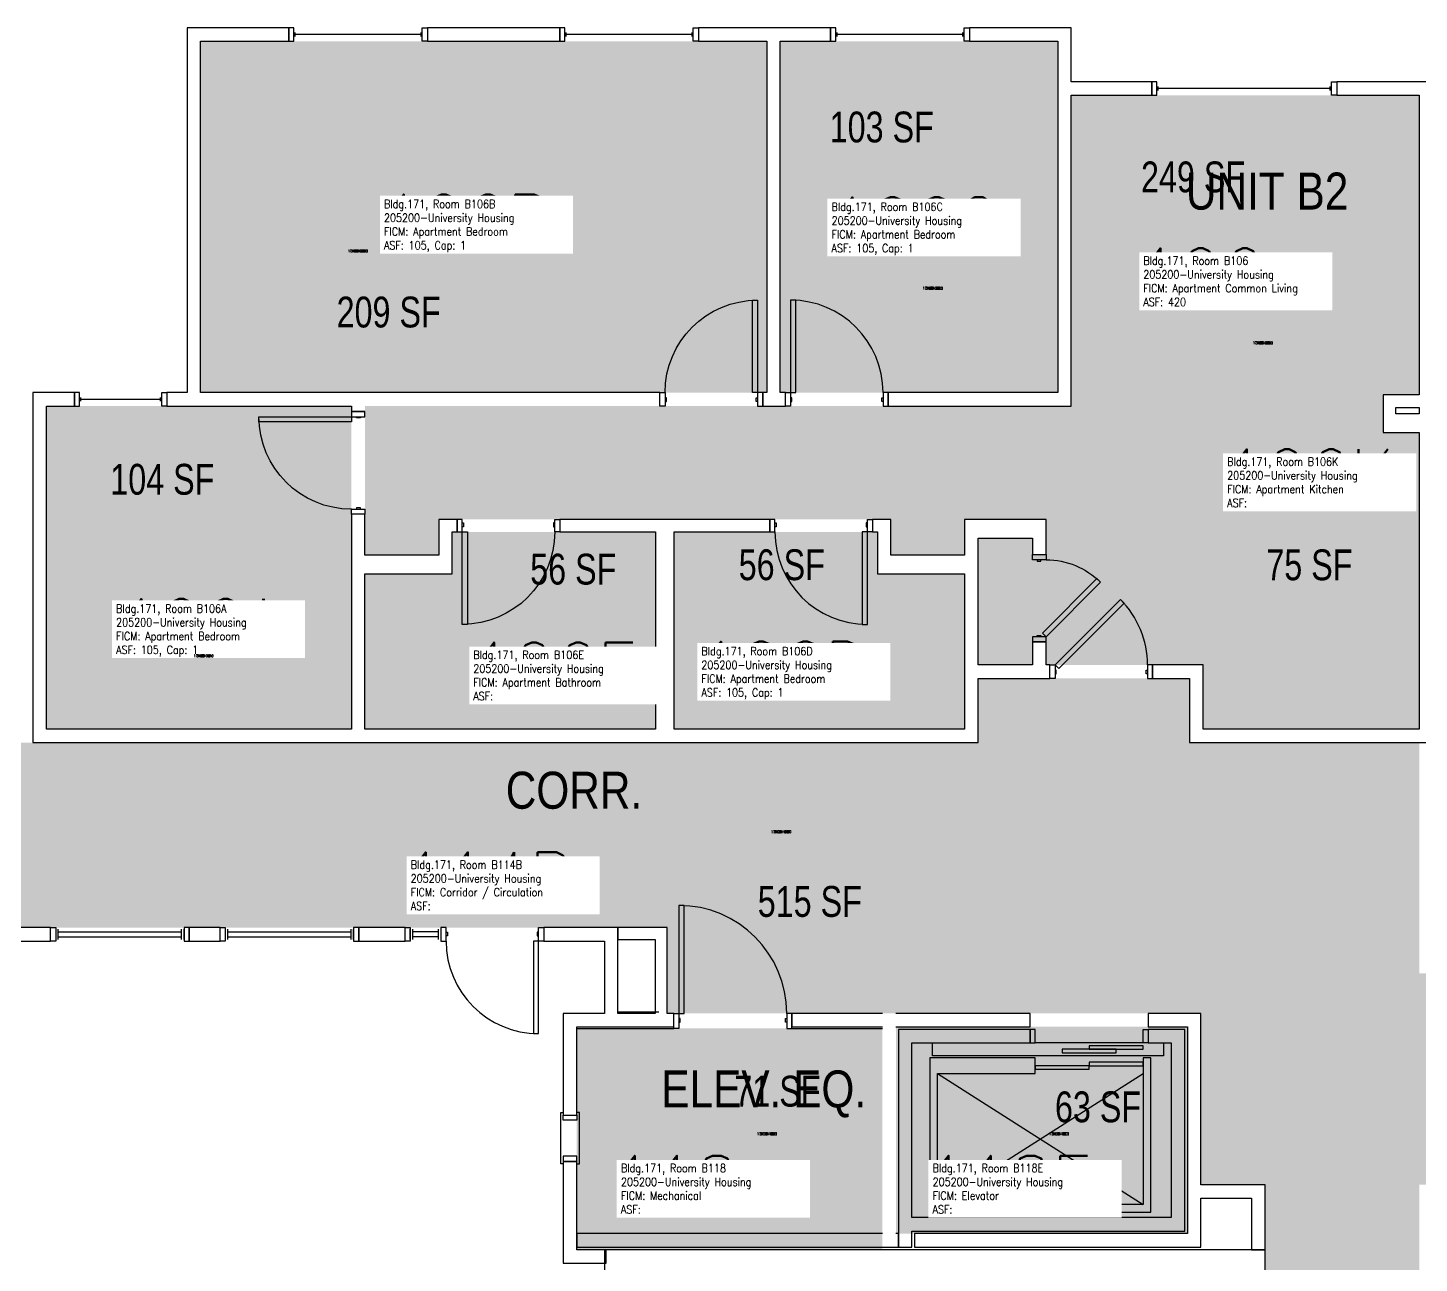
# Model space of a CAD drawing. Header units: inches. Extents: x -98 to 2219, y 102 to 2358.
# Drawn here: x 1392 to 1934, y 1877 to 2358 of the extents above; entities that cross this region are included whole.
import ezdxf
from ezdxf.enums import TextEntityAlignment as Align

# ---------------------------------------------------------------- set-up
doc = ezdxf.new("R2010")
doc.units = ezdxf.units.IN
doc.header["$LTSCALE"] = 48
doc.header["$MEASUREMENT"] = 0
for name, color, linetype in [('A-Area-Iden', 1, 'Continuous'), ('A-DOOR', 2, 'Continuous'), ('A-GLAZ', 1, 'Continuous'), ('A-IDEN-RNUM', 7, 'Continuous'), ('A-IDEN-SNUM', 4, 'Continuous'), ('A-IDEN-VNUM', 4, 'Continuous'), ('A-WALL', 5, 'Continuous'), ('AREA-TEXT', 3, 'Continuous'), ('Rooms-Category-Color', 7, 'Continuous'), ('Rooms-College-Color', 7, 'Continuous'), ('Rooms-Department-Color', 7, 'Continuous'), ('Rooms-Division-Color', 7, 'Continuous'), ('Rooms-Information', 7, 'Continuous')]:
    doc.layers.add(name, color=color, linetype=linetype)
doc.styles.add('AREA', font='arial.ttf', dxfattribs={"width": 0.75, "height": 12})
doc.styles.add('ROOMSNUMBER', font='txt.shx', dxfattribs={"height": 0.03})
doc.styles.add('ROOMVNUMBER', font='simplex.shx', dxfattribs={"width": 0.85})
doc.styles.get("Standard").update_dxf_attribs({"font": 'ARIALN.TTF'})

msp = doc.modelspace()

# ---------------------------------------------------------------- hatches: boundary and pattern name
h = msp.add_hatch()
h.set_pattern_fill('ANSI31', color=256, style=0)
h.set_pattern_definition([(45, (1334.94064, 2730.53352), (-0.088388348, 0.088388348), [])])
h.paths.add_polyline_path([(1666.41, 2146.58), (1725.15, 2146.58), (1725.15, 2137.37), (1666.41, 2137.37)], flags=9)
at = {"layer": 'Rooms-Category-Color', "true_color": 0x728ef3}
for points in [[(1459.42, 2215.69), (1459.42, 2352.44), (1679.92, 2352.44), (1679.92, 2215.69)], [(1793.17, 2352.44), (1685.17, 2352.44), (1685.17, 2215.69), (1793.17, 2215.69)], [(1933.92, 2214.82), (1849.78, 2214.82), (1849.78, 2109.69), (1788.65, 2109.69), (1788.65, 2118.64), (1783.4, 2118.64), (1783.4, 2109.69), (1762.2, 2109.69), (1762.2, 2159.07), (1783.4, 2159.07), (1783.4, 2152.64), (1788.65, 2152.64), (1788.65, 2166.32), (1756.95, 2166.32), (1756.95, 2152.44), (1728.2, 2152.44), (1728.2, 2166.32), (1552.17, 2166.32), (1552.17, 2152.44), (1523.42, 2152.44), (1523.42, 2210.44), (1798.42, 2210.44), (1798.42, 2331.44), (1933.92, 2331.44)], [(1399.42, 2084.69), (1399.42, 2210.44), (1518.17, 2210.44), (1518.17, 2084.69)], [(1849.78, 2084.69), (1849.78, 2214.82), (1919.92, 2214.82), (1919.92, 2200.19), (1933.92, 2200.19), (1933.92, 2084.69)], [(1523.42, 2084.69), (1523.42, 2145.19), (1557.42, 2145.19), (1557.42, 2161.44), (1636.56, 2161.44), (1636.56, 2084.69)], [(1643.81, 2084.69), (1643.81, 2161.44), (1722.95, 2161.44), (1722.95, 2145.19), (1756.95, 2145.19), (1756.95, 2084.69)]]:
    msp.add_hatch(color=171, dxfattribs=at).paths.add_polyline_path(points)
at = {"layer": 'Rooms-Category-Color', "true_color": 0xadadad}
for points in [[(1166.9, 2091.84), (1251.3, 2007.44), (1641.05, 2007.44), (1641.05, 1974.06), (1848.92, 1974.06), (1848.92, 1907.33), (1873.92, 1907.33), (1958.92, 1907.33), (1958.92, 1989.66), (1933.92, 1989.66), (1933.92, 2079.44), (1844.53, 2079.44), (1844.53, 2104.44), (1762.2, 2104.44), (1762.2, 2079.44), (1264.5, 2079.44), (1209.5, 2134.44)], [(1724.92, 1882.06), (1724.92, 1968.18), (1605.92, 1968.18), (1605.92, 1882.06)], [(1828.43, 1968.81), (1730.17, 1968.81), (1730.17, 1888.31), (1843.67, 1888.31), (1843.67, 1968.81)], [(1933.92, 1907.33), (1873.92, 1907.33), (1873.92, 1787.42), (1848.92, 1787.42), (1848.92, 1705.09), (1873.92, 1705.09), (1873.92, 1171.68), (1958.51, 1171.41), (1933.92, 1196), (1933.92, 1640.97), (1958.92, 1640.97), (1958.92, 1723.3), (1933.92, 1723.3)]]:
    msp.add_hatch(color=253, dxfattribs=at).paths.add_polyline_path(points)
at = {"layer": 'Rooms-College-Color', "true_color": 0xadadad}
for points in [[(1459.42, 2215.69), (1459.42, 2352.44), (1679.92, 2352.44), (1679.92, 2215.69)], [(1793.17, 2352.44), (1685.17, 2352.44), (1685.17, 2215.69), (1793.17, 2215.69)], [(1933.92, 2214.82), (1849.78, 2214.82), (1849.78, 2109.69), (1788.65, 2109.69), (1788.65, 2118.64), (1783.4, 2118.64), (1783.4, 2109.69), (1762.2, 2109.69), (1762.2, 2159.07), (1783.4, 2159.07), (1783.4, 2152.64), (1788.65, 2152.64), (1788.65, 2166.32), (1756.95, 2166.32), (1756.95, 2152.44), (1728.2, 2152.44), (1728.2, 2166.32), (1552.17, 2166.32), (1552.17, 2152.44), (1523.42, 2152.44), (1523.42, 2210.44), (1798.42, 2210.44), (1798.42, 2331.44), (1933.92, 2331.44)], [(1399.42, 2084.69), (1399.42, 2210.44), (1518.17, 2210.44), (1518.17, 2084.69)], [(1849.78, 2084.69), (1849.78, 2214.82), (1919.92, 2214.82), (1919.92, 2200.19), (1933.92, 2200.19), (1933.92, 2084.69)], [(1523.42, 2084.69), (1523.42, 2145.19), (1557.42, 2145.19), (1557.42, 2161.44), (1636.56, 2161.44), (1636.56, 2084.69)], [(1643.81, 2084.69), (1643.81, 2161.44), (1722.95, 2161.44), (1722.95, 2145.19), (1756.95, 2145.19), (1756.95, 2084.69)], [(1166.9, 2091.84), (1251.3, 2007.44), (1641.05, 2007.44), (1641.05, 1974.06), (1848.92, 1974.06), (1848.92, 1907.33), (1873.92, 1907.33), (1958.92, 1907.33), (1958.92, 1989.66), (1933.92, 1989.66), (1933.92, 2079.44), (1844.53, 2079.44), (1844.53, 2104.44), (1762.2, 2104.44), (1762.2, 2079.44), (1264.5, 2079.44), (1209.5, 2134.44)], [(1724.92, 1882.06), (1724.92, 1968.18), (1605.92, 1968.18), (1605.92, 1882.06)], [(1828.43, 1968.81), (1730.17, 1968.81), (1730.17, 1888.31), (1843.67, 1888.31), (1843.67, 1968.81)], [(1933.92, 1907.33), (1873.92, 1907.33), (1873.92, 1787.42), (1848.92, 1787.42), (1848.92, 1705.09), (1873.92, 1705.09), (1873.92, 1171.68), (1958.51, 1171.41), (1933.92, 1196), (1933.92, 1640.97), (1958.92, 1640.97), (1958.92, 1723.3), (1933.92, 1723.3)]]:
    msp.add_hatch(color=253, dxfattribs=at).paths.add_polyline_path(points)
at = {"layer": 'Rooms-Department-Color', "true_color": 0x604aed}
for points in [[(1459.42, 2215.69), (1459.42, 2352.44), (1679.92, 2352.44), (1679.92, 2215.69)], [(1793.17, 2352.44), (1685.17, 2352.44), (1685.17, 2215.69), (1793.17, 2215.69)], [(1933.92, 2214.82), (1849.78, 2214.82), (1849.78, 2109.69), (1788.65, 2109.69), (1788.65, 2118.64), (1783.4, 2118.64), (1783.4, 2109.69), (1762.2, 2109.69), (1762.2, 2159.07), (1783.4, 2159.07), (1783.4, 2152.64), (1788.65, 2152.64), (1788.65, 2166.32), (1756.95, 2166.32), (1756.95, 2152.44), (1728.2, 2152.44), (1728.2, 2166.32), (1552.17, 2166.32), (1552.17, 2152.44), (1523.42, 2152.44), (1523.42, 2210.44), (1798.42, 2210.44), (1798.42, 2331.44), (1933.92, 2331.44)], [(1399.42, 2084.69), (1399.42, 2210.44), (1518.17, 2210.44), (1518.17, 2084.69)], [(1849.78, 2084.69), (1849.78, 2214.82), (1919.92, 2214.82), (1919.92, 2200.19), (1933.92, 2200.19), (1933.92, 2084.69)], [(1523.42, 2084.69), (1523.42, 2145.19), (1557.42, 2145.19), (1557.42, 2161.44), (1636.56, 2161.44), (1636.56, 2084.69)], [(1643.81, 2084.69), (1643.81, 2161.44), (1722.95, 2161.44), (1722.95, 2145.19), (1756.95, 2145.19), (1756.95, 2084.69)]]:
    msp.add_hatch(color=173, dxfattribs=at).paths.add_polyline_path(points)
at = {"layer": 'Rooms-Department-Color', "true_color": 0xacacac}
for points in [[(1166.9, 2091.84), (1251.3, 2007.44), (1641.05, 2007.44), (1641.05, 1974.06), (1848.92, 1974.06), (1848.92, 1907.33), (1873.92, 1907.33), (1958.92, 1907.33), (1958.92, 1989.66), (1933.92, 1989.66), (1933.92, 2079.44), (1844.53, 2079.44), (1844.53, 2104.44), (1762.2, 2104.44), (1762.2, 2079.44), (1264.5, 2079.44), (1209.5, 2134.44)], [(1724.92, 1882.06), (1724.92, 1968.18), (1605.92, 1968.18), (1605.92, 1882.06)], [(1828.43, 1968.81), (1730.17, 1968.81), (1730.17, 1888.31), (1843.67, 1888.31), (1843.67, 1968.81)], [(1933.92, 1907.33), (1873.92, 1907.33), (1873.92, 1787.42), (1848.92, 1787.42), (1848.92, 1705.09), (1873.92, 1705.09), (1873.92, 1171.68), (1958.51, 1171.41), (1933.92, 1196), (1933.92, 1640.97), (1958.92, 1640.97), (1958.92, 1723.3), (1933.92, 1723.3)]]:
    msp.add_hatch(color=253, dxfattribs=at).paths.add_polyline_path(points)
at = {"layer": 'Rooms-Division-Color', "true_color": 0x604aed}
for points in [[(1459.42, 2215.69), (1459.42, 2352.44), (1679.92, 2352.44), (1679.92, 2215.69)], [(1793.17, 2352.44), (1685.17, 2352.44), (1685.17, 2215.69), (1793.17, 2215.69)], [(1933.92, 2214.82), (1849.78, 2214.82), (1849.78, 2109.69), (1788.65, 2109.69), (1788.65, 2118.64), (1783.4, 2118.64), (1783.4, 2109.69), (1762.2, 2109.69), (1762.2, 2159.07), (1783.4, 2159.07), (1783.4, 2152.64), (1788.65, 2152.64), (1788.65, 2166.32), (1756.95, 2166.32), (1756.95, 2152.44), (1728.2, 2152.44), (1728.2, 2166.32), (1552.17, 2166.32), (1552.17, 2152.44), (1523.42, 2152.44), (1523.42, 2210.44), (1798.42, 2210.44), (1798.42, 2331.44), (1933.92, 2331.44)], [(1399.42, 2084.69), (1399.42, 2210.44), (1518.17, 2210.44), (1518.17, 2084.69)], [(1849.78, 2084.69), (1849.78, 2214.82), (1919.92, 2214.82), (1919.92, 2200.19), (1933.92, 2200.19), (1933.92, 2084.69)], [(1523.42, 2084.69), (1523.42, 2145.19), (1557.42, 2145.19), (1557.42, 2161.44), (1636.56, 2161.44), (1636.56, 2084.69)], [(1643.81, 2084.69), (1643.81, 2161.44), (1722.95, 2161.44), (1722.95, 2145.19), (1756.95, 2145.19), (1756.95, 2084.69)]]:
    msp.add_hatch(color=173, dxfattribs=at).paths.add_polyline_path(points)
at = {"layer": 'Rooms-Division-Color', "true_color": 0xadadad}
for points in [[(1166.9, 2091.84), (1251.3, 2007.44), (1641.05, 2007.44), (1641.05, 1974.06), (1848.92, 1974.06), (1848.92, 1907.33), (1873.92, 1907.33), (1958.92, 1907.33), (1958.92, 1989.66), (1933.92, 1989.66), (1933.92, 2079.44), (1844.53, 2079.44), (1844.53, 2104.44), (1762.2, 2104.44), (1762.2, 2079.44), (1264.5, 2079.44), (1209.5, 2134.44)], [(1724.92, 1882.06), (1724.92, 1968.18), (1605.92, 1968.18), (1605.92, 1882.06)], [(1828.43, 1968.81), (1730.17, 1968.81), (1730.17, 1888.31), (1843.67, 1888.31), (1843.67, 1968.81)], [(1933.92, 1907.33), (1873.92, 1907.33), (1873.92, 1787.42), (1848.92, 1787.42), (1848.92, 1705.09), (1873.92, 1705.09), (1873.92, 1171.68), (1958.51, 1171.41), (1933.92, 1196), (1933.92, 1640.97), (1958.92, 1640.97), (1958.92, 1723.3), (1933.92, 1723.3)]]:
    msp.add_hatch(color=253, dxfattribs=at).paths.add_polyline_path(points)

# ---------------------------------------------------------------- linework, layer by layer
at = {"layer": 'A-DOOR'}
for p, q in [((1647.67, 2016.06), (1645.67, 2016.06)), ((1645.67, 2016.06), (1645.67, 1974.06)), ((1647.67, 1974.06), (1647.67, 2016.06)), ((1555.04, 2007.44), (1553.04, 2007.44)), ((1553.04, 2007.44), (1553.04, 2002.19)), ((1555.04, 2002.19), (1555.04, 2007.44)), ((1555.04, 2005.69), (1555.54, 2005.69)), ((1555.04, 2004.19), (1555.04, 2005.69)), ((1555.54, 2005.69), (1555.54, 2004.19)), ((1591.04, 2005.69), (1590.54, 2005.69)), ((1590.54, 2005.69), (1590.54, 2004.19)), ((1591.04, 2007.44), (1593.04, 2007.44)), ((1591.04, 2002.19), (1591.04, 2007.44)), ((1591.04, 2004.19), (1591.04, 2005.69)), ((1593.04, 2007.44), (1593.04, 2002.19)), ((1553.04, 2002.19), (1555.04, 2002.19)), ((1555.54, 2004.19), (1555.04, 2004.19)), ((1591.04, 2002.19), (1589.04, 2002.19)), ((1589.04, 2002.19), (1589.04, 1966.19)), ((1590.54, 2004.19), (1591.04, 2004.19)), ((1591.04, 1966.19), (1591.04, 2002.19)), ((1593.04, 2002.19), (1591.04, 2002.19)), ((1643.67, 1968.18), (1643.67, 1974.06)), ((1643.67, 1974.06), (1645.67, 1974.06)), ((1645.67, 1974.06), (1647.67, 1974.06)), ((1645.67, 1974.06), (1645.67, 1968.18)), ((1646.17, 1972.06), (1645.67, 1972.06)), ((1645.67, 1972.06), (1645.67, 1970.56)), ((1646.17, 1970.56), (1646.17, 1972.06)), ((1687.17, 1970.56), (1687.17, 1972.06)), ((1687.17, 1972.06), (1687.67, 1972.06)), ((1689.67, 1974.06), (1687.67, 1974.06)), ((1687.67, 1974.06), (1687.67, 1968.18)), ((1687.67, 1972.06), (1687.67, 1970.56)), ((1689.67, 1968.18), (1689.67, 1974.06)), ((1645.67, 1968.18), (1643.67, 1968.18)), ((1645.67, 1970.56), (1646.17, 1970.56)), ((1687.67, 1970.56), (1687.17, 1970.56)), ((1687.67, 1968.18), (1689.67, 1968.18)), ((1784.43, 1967.81), (1782.43, 1967.81)), ((1782.43, 1967.81), (1782.43, 1962.56)), ((1784.43, 1962.56), (1784.43, 1967.81)), ((1826.43, 1967.81), (1828.43, 1967.81)), ((1826.43, 1962.56), (1826.43, 1967.81)), ((1828.43, 1967.81), (1828.43, 1962.56)), ((1589.04, 1966.19), (1591.04, 1966.19)), ((1744.43, 1957.56), (1744.43, 1962.56)), ((1782.43, 1962.56), (1784.43, 1962.56)), ((1826.43, 1962.56), (1784.43, 1962.56)), ((1828.43, 1962.56), (1826.43, 1962.56)), ((1834.43, 1962.56), (1834.43, 1957.56)), ((1834.43, 1957.56), (1744.43, 1957.56)), ((1805.43, 1953.68), (1784.43, 1953.68)), ((1784.43, 1953.68), (1784.43, 1952.31)), ((1784.43, 1952.31), (1805.43, 1952.31)), ((1826.43, 1955.06), (1805.43, 1955.06)), ((1805.43, 1955.06), (1805.43, 1953.68)), ((1805.43, 1952.31), (1805.43, 1953.68)), ((1805.43, 1953.68), (1826.43, 1953.68)), ((1826.43, 1953.68), (1826.43, 1955.06))]:
    msp.add_line(p, q, dxfattribs=at)
for points in [[(1676.3, 2215.69), (1674.3, 2215.69), (1674.3, 2251.69), (1676.3, 2251.69)], [(1689.17, 2215.69), (1691.17, 2215.69), (1691.17, 2251.69), (1689.17, 2251.69)], [(1640.3, 2210.44), (1638.3, 2210.44), (1638.3, 2215.69), (1640.3, 2215.69)], [(1640.3, 2212.19), (1640.8, 2212.19), (1640.8, 2213.69), (1640.3, 2213.69)], [(1676.3, 2212.19), (1675.8, 2212.19), (1675.8, 2213.69), (1676.3, 2213.69)], [(1676.3, 2210.44), (1678.3, 2210.44), (1678.3, 2215.69), (1676.3, 2215.69)], [(1689.17, 2210.44), (1687.17, 2210.44), (1687.17, 2215.69), (1689.17, 2215.69)], [(1689.17, 2212.19), (1689.67, 2212.19), (1689.67, 2213.69), (1689.17, 2213.69)], [(1725.17, 2212.19), (1724.67, 2212.19), (1724.67, 2213.69), (1725.17, 2213.69)], [(1725.17, 2210.44), (1727.17, 2210.44), (1727.17, 2215.69), (1725.17, 2215.69)], [(1518.17, 2206.32), (1518.17, 2204.32), (1482.17, 2204.32), (1482.17, 2206.32)], [(1523.42, 2206.32), (1523.42, 2208.32), (1518.17, 2208.32), (1518.17, 2206.32)], [(1521.67, 2206.32), (1521.67, 2205.82), (1520.17, 2205.82), (1520.17, 2206.32)], [(1523.42, 2170.32), (1523.42, 2168.32), (1518.17, 2168.32), (1518.17, 2170.32)], [(1521.67, 2170.32), (1521.67, 2170.82), (1520.17, 2170.82), (1520.17, 2170.32)], [(1561.31, 2166.32), (1559.31, 2166.32), (1559.31, 2161.44), (1561.31, 2161.44)], [(1561.31, 2164.94), (1561.81, 2164.94), (1561.81, 2163.44), (1561.31, 2163.44)], [(1597.31, 2164.94), (1596.81, 2164.94), (1596.81, 2163.44), (1597.31, 2163.44)], [(1597.31, 2166.32), (1599.31, 2166.32), (1599.31, 2161.44), (1597.31, 2161.44)], [(1683.06, 2166.32), (1681.06, 2166.32), (1681.06, 2161.44), (1683.06, 2161.44)], [(1683.06, 2164.94), (1683.56, 2164.94), (1683.56, 2163.44), (1683.06, 2163.44)], [(1719.06, 2164.94), (1718.56, 2164.94), (1718.56, 2163.44), (1719.06, 2163.44)], [(1719.06, 2166.32), (1721.06, 2166.32), (1721.06, 2161.44), (1719.06, 2161.44)], [(1561.31, 2161.44), (1563.31, 2161.44), (1563.31, 2125.44), (1561.31, 2125.44)], [(1719.06, 2161.44), (1717.06, 2161.44), (1717.06, 2125.44), (1719.06, 2125.44)], [(1783.4, 2150.64), (1783.4, 2152.64), (1788.65, 2152.64), (1788.65, 2150.64)], [(1785.15, 2150.64), (1785.15, 2150.14), (1786.65, 2150.14), (1786.65, 2150.64)], [(1788.65, 2120.64), (1787.24, 2122.05), (1808.45, 2143.27), (1809.87, 2141.85)], [(1792.14, 2109.69), (1793.56, 2108.28), (1819.01, 2133.73), (1817.6, 2135.15)], [(1783.4, 2120.64), (1783.4, 2118.64), (1788.65, 2118.64), (1788.65, 2120.64)], [(1785.15, 2120.64), (1785.15, 2121.14), (1786.65, 2121.14), (1786.65, 2120.64)], [(1792.14, 2104.44), (1790.14, 2104.44), (1790.14, 2109.69), (1792.14, 2109.69)], [(1792.14, 2106.19), (1792.64, 2106.19), (1792.64, 2107.69), (1792.14, 2107.69)], [(1828.14, 2106.19), (1827.64, 2106.19), (1827.64, 2107.69), (1828.14, 2107.69)], [(1828.14, 2104.44), (1830.14, 2104.44), (1830.14, 2109.69), (1828.14, 2109.69)], [(1826.43, 1960.06), (1826.43, 1961.43), (1805.43, 1961.43), (1805.43, 1960.06)], [(1815.93, 1958.68), (1815.93, 1960.06), (1794.93, 1960.06), (1794.93, 1958.68)]]:
    msp.add_lwpolyline(points, close=True, dxfattribs=at)
at = {"layer": 'A-DOOR', "extrusion": (0, 0, -1)}
for centre, radius, start, end in [((-1676.3, 2215.69), 36, 0, 90), ((-1518.17, 2206.32), 36, 270, 0), ((-1561.31, 2161.44), 36, 180, 270), ((-1788.65, 2120.64), 30, 90, 135)]:
    msp.add_arc(centre, radius, start, end, dxfattribs=at)
at = {"layer": 'A-DOOR'}
for centre, radius, start, end in [((1689.17, 2215.69), 36, 0, 90), ((1719.06, 2161.44), 36, 180, 270), ((1792.14, 2109.69), 36, 0, 45), ((1645.67, 1974.06), 42, 359.9998, 89.9998), ((1591.04, 2002.19), 36, 180, 270)]:
    msp.add_arc(centre, radius, start, end, dxfattribs=at)
at = {"layer": 'A-GLAZ'}
for p, q in [((1496.27, 2354.32), (1496.27, 2355.82)), ((1545.27, 2355.07), (1496.27, 2355.07)), ((1545.27, 2354.32), (1545.27, 2355.82)), ((1601.8, 2354.32), (1601.8, 2355.82)), ((1650.8, 2355.07), (1601.8, 2355.07)), ((1650.8, 2354.32), (1650.8, 2355.82)), ((1707.27, 2354.32), (1707.27, 2355.82)), ((1756.27, 2355.07), (1707.27, 2355.07)), ((1756.27, 2354.32), (1756.27, 2355.82)), ((1832.31, 2333.32), (1832.31, 2334.82)), ((1899.31, 2334.07), (1832.31, 2334.07)), ((1899.31, 2333.32), (1899.31, 2334.82)), ((1412.8, 2212.32), (1412.8, 2213.82)), ((1443.8, 2213.07), (1412.8, 2213.07)), ((1443.8, 2212.32), (1443.8, 2213.82)), ((1401.04, 2002.19), (1401.04, 2007.44)), ((1401.04, 2007.44), (1403.04, 2007.44)), ((1403.04, 2007.44), (1403.04, 2002.19)), ((1403.04, 2006.82), (1403.04, 2004.82)), ((1403.04, 2004.82), (1403.04, 2002.82)), ((1404.04, 2002.82), (1404.04, 2006.82)), ((1404.04, 2005.82), (1452.04, 2005.82)), ((1452.04, 2002.82), (1452.04, 2006.82)), ((1455.04, 2007.44), (1453.04, 2007.44)), ((1453.04, 2007.44), (1453.04, 2002.19)), ((1453.04, 2004.82), (1453.04, 2006.82)), ((1453.04, 2002.82), (1453.04, 2004.82)), ((1455.04, 2002.19), (1455.04, 2007.44)), ((1467.04, 2002.19), (1467.04, 2007.44)), ((1467.04, 2007.44), (1469.04, 2007.44)), ((1469.04, 2007.44), (1469.04, 2002.19)), ((1469.04, 2006.82), (1469.04, 2004.82)), ((1469.04, 2004.82), (1469.04, 2002.82)), ((1470.04, 2002.82), (1470.04, 2006.82)), ((1470.04, 2005.82), (1518.04, 2005.82)), ((1518.04, 2002.82), (1518.04, 2006.82)), ((1521.04, 2007.44), (1519.04, 2007.44)), ((1519.04, 2007.44), (1519.04, 2002.19)), ((1519.04, 2004.82), (1519.04, 2006.82)), ((1519.04, 2002.82), (1519.04, 2004.82)), ((1521.04, 2002.19), (1521.04, 2007.44)), ((1539.04, 2002.19), (1539.04, 2007.44)), ((1539.04, 2007.44), (1541.04, 2007.44)), ((1541.04, 2007.44), (1541.04, 2002.19)), ((1541.04, 2004.82), (1541.04, 2006.82)), ((1541.04, 2002.82), (1541.04, 2004.82)), ((1542.04, 2002.82), (1542.04, 2006.82)), ((1552.04, 2005.82), (1542.04, 2005.82)), ((1552.04, 2002.82), (1552.04, 2006.82)), ((1555.04, 2007.44), (1553.04, 2007.44)), ((1553.04, 2007.44), (1553.04, 2002.19)), ((1553.04, 2006.82), (1553.04, 2004.82)), ((1553.04, 2004.82), (1553.04, 2002.82)), ((1555.04, 2002.19), (1555.04, 2007.44)), ((1403.04, 2002.19), (1401.04, 2002.19)), ((1404.04, 2003.82), (1452.04, 2003.82)), ((1453.04, 2002.19), (1455.04, 2002.19)), ((1469.04, 2002.19), (1467.04, 2002.19)), ((1470.04, 2003.82), (1518.04, 2003.82)), ((1519.04, 2002.19), (1521.04, 2002.19)), ((1541.04, 2002.19), (1539.04, 2002.19)), ((1552.04, 2003.82), (1542.04, 2003.82)), ((1553.04, 2002.19), (1555.04, 2002.19)), ((1599.67, 1915.43), (1599.67, 1935.43)), ((1599.67, 1935.43), (1600.67, 1935.43)), ((1600.67, 1932.43), (1600.67, 1934.43)), ((1600.67, 1934.43), (1605.92, 1934.43)), ((1606.92, 1935.43), (1605.92, 1935.43)), ((1605.92, 1934.43), (1605.92, 1932.43)), ((1606.92, 1915.43), (1606.92, 1935.43)), ((1605.92, 1932.43), (1600.67, 1932.43)), ((1600.67, 1918.43), (1600.67, 1916.43)), ((1605.92, 1918.43), (1600.67, 1918.43)), ((1605.92, 1916.43), (1605.92, 1918.43)), ((1600.67, 1915.43), (1599.67, 1915.43)), ((1600.67, 1916.43), (1605.92, 1916.43)), ((1605.92, 1915.43), (1606.92, 1915.43))]:
    msp.add_line(p, q, dxfattribs=at)
for points in [[(1495.77, 2357.69), (1493.77, 2357.69), (1493.77, 2352.44), (1495.77, 2352.44)], [(1545.77, 2357.69), (1547.77, 2357.69), (1547.77, 2352.44), (1545.77, 2352.44)], [(1601.3, 2357.69), (1599.3, 2357.69), (1599.3, 2352.44), (1601.3, 2352.44)], [(1651.3, 2357.69), (1653.3, 2357.69), (1653.3, 2352.44), (1651.3, 2352.44)], [(1706.77, 2357.69), (1704.77, 2357.69), (1704.77, 2352.44), (1706.77, 2352.44)], [(1756.77, 2357.69), (1758.77, 2357.69), (1758.77, 2352.44), (1756.77, 2352.44)], [(1831.81, 2336.69), (1829.81, 2336.69), (1829.81, 2331.44), (1831.81, 2331.44)], [(1899.81, 2336.69), (1901.81, 2336.69), (1901.81, 2331.44), (1899.81, 2331.44)], [(1412.3, 2215.69), (1410.3, 2215.69), (1410.3, 2210.44), (1412.3, 2210.44)], [(1444.3, 2215.69), (1446.3, 2215.69), (1446.3, 2210.44), (1444.3, 2210.44)]]:
    msp.add_lwpolyline(points, close=True, dxfattribs=at)
at = {"layer": 'A-WALL'}
for p, q in [((1454.17, 2357.69), (1454.17, 2215.69)), ((1493.77, 2357.69), (1454.17, 2357.69)), ((1493.77, 2352.44), (1493.77, 2357.69)), ((1547.77, 2357.69), (1547.77, 2352.44)), ((1599.3, 2357.69), (1547.77, 2357.69)), ((1599.3, 2352.44), (1599.3, 2357.69)), ((1704.77, 2357.69), (1653.3, 2357.69)), ((1653.3, 2357.69), (1653.3, 2352.44)), ((1704.77, 2352.44), (1704.77, 2357.69)), ((1798.42, 2357.69), (1758.77, 2357.69)), ((1758.77, 2357.69), (1758.77, 2352.44)), ((1798.42, 2336.69), (1798.42, 2357.69)), ((1459.42, 2215.69), (1459.42, 2352.44)), ((1459.42, 2352.44), (1493.77, 2352.44)), ((1547.77, 2352.44), (1599.3, 2352.44)), ((1572.3, 2352.44), (1599.3, 2352.44)), ((1653.3, 2352.44), (1679.92, 2352.44)), ((1679.92, 2352.44), (1679.92, 2215.69)), ((1685.17, 2352.44), (1704.77, 2352.44)), ((1685.17, 2215.69), (1685.17, 2352.44)), ((1758.77, 2352.44), (1793.17, 2352.44)), ((1793.17, 2352.44), (1793.17, 2215.69)), ((1829.81, 2336.69), (1798.42, 2336.69)), ((1829.81, 2331.44), (1829.81, 2336.69)), ((1939.17, 2336.69), (1901.81, 2336.69)), ((1901.81, 2336.69), (1901.81, 2331.44)), ((1798.42, 2210.44), (1798.42, 2331.44)), ((1798.42, 2331.44), (1829.81, 2331.44)), ((1901.81, 2331.44), (1933.92, 2331.44)), ((1933.92, 2331.44), (1933.92, 2214.82)), ((1410.3, 2215.69), (1394.17, 2215.69)), ((1394.17, 2215.69), (1394.17, 2079.44)), ((1399.42, 2210.44), (1410.3, 2210.44)), ((1399.42, 2084.69), (1399.42, 2210.44)), ((1410.3, 2210.44), (1410.3, 2215.69)), ((1454.17, 2215.69), (1446.3, 2215.69)), ((1446.3, 2215.69), (1446.3, 2210.44)), ((1446.3, 2210.44), (1454.8, 2210.44)), ((1454.8, 2210.44), (1518.17, 2210.44)), ((1638.3, 2215.69), (1459.42, 2215.69)), ((1518.17, 2210.44), (1518.17, 2208.32)), ((1638.3, 2215.69), (1572.3, 2215.69)), ((1638.3, 2210.44), (1638.3, 2215.69)), ((1679.92, 2215.69), (1678.3, 2215.69)), ((1678.3, 2215.69), (1678.3, 2210.44)), ((1678.3, 2210.44), (1687.17, 2210.44)), ((1687.17, 2215.69), (1685.17, 2215.69)), ((1687.17, 2210.44), (1687.17, 2215.69)), ((1793.17, 2215.69), (1727.17, 2215.69)), ((1727.17, 2215.69), (1727.17, 2210.44)), ((1727.17, 2210.44), (1798.42, 2210.44)), ((1919.92, 2214.82), (1919.92, 2200.19)), ((1933.92, 2214.82), (1919.92, 2214.82)), ((1518.17, 2208.32), (1523.42, 2208.32)), ((1924.8, 2207.44), (1924.8, 2209.94)), ((1924.8, 2209.94), (1933.92, 2209.94)), ((1933.92, 2207.44), (1924.8, 2207.44)), ((1933.92, 2209.94), (1933.92, 2207.44)), ((1919.92, 2200.19), (1933.92, 2200.19)), ((1933.92, 2200.19), (1933.92, 2084.69)), ((1523.42, 2168.32), (1518.17, 2168.32)), ((1518.17, 2168.32), (1518.17, 2165.69)), ((1523.42, 2165.69), (1523.42, 2168.32)), ((1518.17, 2165.69), (1518.17, 2084.69)), ((1523.42, 2152.44), (1523.42, 2165.69)), ((1559.31, 2166.32), (1552.17, 2166.32)), ((1552.17, 2166.32), (1552.17, 2152.44)), ((1559.31, 2161.44), (1559.31, 2166.32)), ((1681.06, 2166.32), (1599.31, 2166.32)), ((1599.31, 2166.32), (1599.31, 2161.44)), ((1681.06, 2161.44), (1681.06, 2166.32)), ((1728.2, 2166.32), (1721.06, 2166.32)), ((1721.06, 2166.32), (1721.06, 2161.44)), ((1728.2, 2152.44), (1728.2, 2166.32)), ((1788.65, 2166.32), (1756.95, 2166.32)), ((1756.95, 2166.32), (1756.95, 2152.44)), ((1788.65, 2152.64), (1788.65, 2166.32)), ((1557.42, 2161.44), (1559.31, 2161.44)), ((1557.42, 2145.19), (1557.42, 2161.44)), ((1599.31, 2161.44), (1636.56, 2161.44)), ((1636.56, 2161.44), (1636.56, 2084.69)), ((1643.81, 2161.44), (1681.06, 2161.44)), ((1643.81, 2084.69), (1643.81, 2161.44)), ((1721.06, 2161.44), (1722.95, 2161.44)), ((1722.95, 2161.44), (1722.95, 2145.19)), ((1762.2, 2159.07), (1783.4, 2159.07)), ((1762.2, 2109.69), (1762.2, 2159.07)), ((1783.4, 2159.07), (1783.4, 2152.64)), ((1552.17, 2152.44), (1523.42, 2152.44)), ((1756.95, 2152.44), (1728.2, 2152.44)), ((1783.4, 2152.64), (1788.65, 2152.64)), ((1523.42, 2084.69), (1523.42, 2145.19)), ((1523.42, 2145.19), (1557.42, 2145.19)), ((1722.95, 2145.19), (1756.95, 2145.19)), ((1756.95, 2145.19), (1756.95, 2084.69)), ((1788.65, 2118.64), (1783.4, 2118.64)), ((1783.4, 2118.64), (1783.4, 2109.69)), ((1788.65, 2109.69), (1788.65, 2118.64)), ((1783.4, 2109.69), (1762.2, 2109.69)), ((1790.14, 2109.69), (1788.65, 2109.69)), ((1790.14, 2104.44), (1790.14, 2109.69)), ((1849.78, 2109.69), (1830.14, 2109.69)), ((1830.14, 2109.69), (1830.14, 2104.44)), ((1849.78, 2084.69), (1849.78, 2109.69)), ((1762.2, 2104.44), (1790.14, 2104.44)), ((1762.2, 2079.44), (1762.2, 2104.44)), ((1830.14, 2104.44), (1844.53, 2104.44)), ((1844.53, 2104.44), (1844.53, 2079.44)), ((1518.17, 2084.69), (1399.42, 2084.69)), ((1636.56, 2084.69), (1523.42, 2084.69)), ((1756.95, 2084.69), (1643.81, 2084.69)), ((1933.92, 2084.69), (1849.78, 2084.69)), ((1394.17, 2079.44), (1522.8, 2079.44)), ((1522.8, 2079.44), (1762.2, 2079.44)), ((1844.53, 2079.44), (1939.17, 2079.44)), ((1401.04, 2007.44), (1383.04, 2007.44)), ((1401.04, 2002.19), (1401.04, 2007.44)), ((1467.04, 2007.44), (1455.04, 2007.44)), ((1455.04, 2007.44), (1455.04, 2002.19)), ((1467.04, 2002.19), (1467.04, 2007.44)), ((1539.04, 2007.44), (1521.04, 2007.44)), ((1521.04, 2007.44), (1521.04, 2002.19)), ((1539.04, 2002.19), (1539.04, 2007.44)), ((1621.92, 2007.44), (1593.04, 2007.44)), ((1593.04, 2007.44), (1593.04, 2002.19)), ((1621.92, 1974.06), (1621.92, 2007.44)), ((1641.05, 2007.44), (1621.92, 2007.44)), ((1621.92, 2007.44), (1621.92, 2002.82)), ((1641.05, 1974.06), (1641.05, 2007.44)), ((1383.04, 2002.19), (1401.04, 2002.19)), ((1455.04, 2002.19), (1467.04, 2002.19)), ((1521.04, 2002.19), (1539.04, 2002.19)), ((1593.04, 2002.19), (1616.67, 2002.19)), ((1616.67, 2002.19), (1616.67, 1974.06)), ((1621.92, 2002.82), (1636.42, 2002.82)), ((1636.42, 2002.82), (1636.42, 1974.06)), ((1616.67, 1974.06), (1600.67, 1974.06)), ((1600.67, 1974.06), (1600.67, 1934.43)), ((1621.92, 1974.68), (1637.92, 1974.68)), ((1636.42, 1974.06), (1621.92, 1974.06)), ((1643.67, 1974.06), (1641.05, 1974.06)), ((1643.67, 1968.81), (1643.67, 1974.06)), ((1724.92, 1974.06), (1689.67, 1974.06)), ((1689.67, 1974.06), (1689.67, 1968.81)), ((1782.43, 1974.06), (1730.17, 1974.06)), ((1782.43, 1968.81), (1782.43, 1974.06)), ((1848.92, 1974.06), (1828.43, 1974.06)), ((1828.43, 1974.06), (1828.43, 1968.81)), ((1848.92, 1907.33), (1848.92, 1974.06)), ((1605.92, 1968.81), (1643.67, 1968.81)), ((1605.92, 1934.43), (1605.92, 1968.81)), ((1605.92, 1968.18), (1643.67, 1968.18)), ((1689.67, 1968.81), (1724.92, 1968.81)), ((1689.67, 1968.18), (1724.92, 1968.18)), ((1730.17, 1968.81), (1782.43, 1968.81)), ((1782.43, 1967.81), (1731.17, 1967.81)), ((1731.17, 1967.81), (1731.17, 1883.06)), ((1782.43, 1962.56), (1782.43, 1967.81)), ((1828.43, 1968.81), (1843.67, 1968.81)), ((1842.67, 1967.81), (1828.43, 1967.81)), ((1828.43, 1967.81), (1828.43, 1962.56)), ((1842.67, 1889.31), (1842.67, 1967.81)), ((1843.67, 1968.81), (1843.67, 1888.31)), ((1736.42, 1962.56), (1782.43, 1962.56)), ((1736.42, 1894.56), (1736.42, 1962.56)), ((1828.43, 1962.56), (1837.42, 1962.56)), ((1837.42, 1962.56), (1837.42, 1894.56)), ((1784.43, 1956.68), (1743.43, 1956.68)), ((1743.43, 1956.68), (1743.43, 1896.68)), ((1784.43, 1950.68), (1784.43, 1956.68)), ((1826.43, 1956.68), (1826.43, 1950.68)), ((1829.43, 1956.68), (1826.43, 1956.68)), ((1829.43, 1896.68), (1829.43, 1956.68)), ((1746.43, 1950.68), (1784.43, 1950.68)), ((1746.43, 1899.68), (1746.43, 1950.68)), ((1746.43, 1950.68), (1826.43, 1899.68)), ((1746.43, 1899.68), (1826.43, 1950.68)), ((1826.43, 1950.68), (1826.43, 1899.68)), ((1600.67, 1934.43), (1605.92, 1934.43)), ((1600.67, 1916.43), (1600.67, 1876.81)), ((1605.92, 1916.43), (1600.67, 1916.43)), ((1605.92, 1882.06), (1605.92, 1916.43)), ((1873.92, 1907.33), (1848.92, 1907.33)), ((1873.92, 1882.06), (1873.92, 1907.33)), ((1848.92, 1902.08), (1868.67, 1902.08)), ((1848.92, 1883.06), (1848.92, 1902.08)), ((1868.67, 1902.08), (1868.67, 1882.06)), ((1743.43, 1896.68), (1829.43, 1896.68)), ((1826.43, 1899.68), (1746.43, 1899.68)), ((1837.42, 1894.56), (1736.42, 1894.56)), ((1724.92, 1888.31), (1605.92, 1888.31)), ((1605.92, 1888.31), (1605.92, 1883.06)), ((1731.17, 1888.31), (1730.17, 1888.31)), ((1731.17, 1883.06), (1731.17, 1888.31)), ((1736.42, 1889.31), (1842.67, 1889.31)), ((1736.42, 1883.06), (1736.42, 1889.31)), ((1843.67, 1888.31), (1737.42, 1888.31)), ((1737.42, 1888.31), (1737.42, 1883.06)), ((1605.92, 1883.06), (1731.17, 1883.06)), ((1617.3, 1882.06), (1605.92, 1882.06)), ((1616.67, 1882.06), (1616.67, 1844.69)), ((1873.92, 1882.06), (1616.67, 1882.06)), ((1617.3, 1876.81), (1617.3, 1882.06)), ((1731.17, 1883.06), (1736.42, 1883.06)), ((1737.42, 1883.06), (1848.92, 1883.06)), ((1868.67, 1882.06), (1873.92, 1882.06)), ((1873.92, 1787.42), (1873.92, 1882.06)), ((1600.67, 1876.81), (1617.3, 1876.81))]:
    msp.add_line(p, q, dxfattribs=at)

# ---------------------------------------------------------------- texts
at = {"layer": 'A-Area-Iden'}
for s, p in [('UNIT B2', (1874.71, 2286.94)), ('  CORR.', (1600.24, 2053.72))]:
    msp.add_text(s, height=14.4, dxfattribs=at).set_placement(p, align=Align.CENTER)
at = {"layer": 'A-Area-Iden', "extrusion": (0, 0, -1), "text_generation_flag": 2}
msp.add_text('   ELEV. EQ.', height=14.4, dxfattribs=at).set_placement((-1671.82, 1937.43), align=Align.CENTER)
at = {"layer": 'A-IDEN-RNUM', "style": 'ROOMSNUMBER', "width": 0.85}
for s, p in [('0106-B0', (1520.7, 2270.33)), ('0106-C0', (1744.56, 2255.82)), ('0106-00', (1873.06, 2234.54)), ('0106-K0', (1876.02, 2177.37)), ('0106-A0', (1460.65, 2112.72)), ('0106-E0', (1593.18, 2114.29)), ('0106-D0', (1689.36, 2116.15)), ('0114-B0', (1685.49, 2044.26)), ('0118-00', (1679.99, 1926.63)), ('0118-E0', (1793.71, 1926.63))]:
    msp.add_text(s, height=1, dxfattribs=at).set_placement(p, align=Align.CENTER)
at = {"layer": 'A-IDEN-SNUM', "style": 'ROOMSNUMBER', "width": 0.85}
for s, p in [('1710B106B0', (1520.7, 2270.33)), ('1710B106C0', (1744.56, 2255.82)), ('1710B10600', (1873.06, 2234.54)), ('1710B106K0', (1876.02, 2177.37)), ('1710B106A0', (1460.65, 2112.72)), ('1710B106E0', (1593.18, 2114.29)), ('1710B106D0', (1689.36, 2116.15)), ('1710B114B0', (1685.49, 2044.26)), ('1710B11800', (1679.99, 1926.63)), ('1710B118E0', (1793.71, 1926.63))]:
    msp.add_text(s, height=1, dxfattribs=at).set_placement(p, align=Align.CENTER)
at = {"layer": 'A-IDEN-VNUM', "style": 'ROOMVNUMBER', "width": 0.85}
for s, p in [('106B', (1562.73, 2281.62)), ('106C', (1737.46, 2280.51)), ('106', (1848.82, 2260.62)), ('106K', (1891.03, 2182.39)), ('106A', (1459.34, 2124.12)), ('106E', (1597.05, 2107.19)), ('106D', (1686.31, 2107.55)), ('114B', (1571.32, 2025.5)), ('118', (1644.07, 1907.38)), ('118E', (1774.05, 1907.38))]:
    msp.add_text(s, height=22.5, dxfattribs=at).set_placement(p, align=Align.MIDDLE_CENTER)
at = {"layer": 'AREA-TEXT', "style": 'AREA', "width": 0.75}
for s, p in [('103 SF', (1724.67, 2319.09)), ('249 SF', (1845.89, 2299.66)), ('209 SF', (1532.67, 2247.06)), ('104 SF', (1444.55, 2181.95)), ('56 SF', (1604.55, 2146.98)), ('56 SF', (1685.74, 2148.69)), ('75 SF', (1891.18, 2148.65)), ('515 SF', (1696.65, 2017.62)), ('71 SF', (1684.07, 1943.77)), ('63 SF', (1808.88, 1937.66))]:
    msp.add_text(s, height=12, dxfattribs=at).set_placement(p, align=Align.MIDDLE_CENTER)

# ---------------------------------------------------------------- next in the draw order: texts
at = {"layer": 'Rooms-Information', "char_height": 3.2143, "width": 72, "attachment_point": 7, "style": 'ROOMVNUMBER', "bg_fill": 3, "box_fill_scale": 1.5, "bg_fill_color": 256, "bg_fill_true_color": 13158600, "bg_fill_transparency": 0}
for s, insert in [('Bldg.171, Room B106B^M^J205200-University Housing^M^JFICM: Apartment Bedroom^M^JASF: 105, Cap: 1', (1530.85, 2270.37)), ('Bldg.171, Room B106C^M^J205200-University Housing^M^JFICM: Apartment Bedroom^M^JASF: 105, Cap: 1', (1705.12, 2269.26)), ('Bldg.171, Room B106^M^J205200-University Housing^M^JFICM: Apartment Common Living^M^JASF: 420', (1826.51, 2249.37)), ('Bldg.171, Room B106K^M^J205200-University Housing^M^JFICM: Apartment Kitchen^M^JASF: ', (1859.16, 2171.14)), ('Bldg.171, Room B106A^M^J205200-University Housing^M^JFICM: Apartment Bedroom^M^JASF: 105, Cap: 1', (1426.55, 2112.87)), ('Bldg.171, Room B106D^M^J205200-University Housing^M^JFICM: Apartment Bedroom^M^JASF: 105, Cap: 1', (1654.44, 2096.3)), ('Bldg.171, Room B106E^M^J205200-University Housing^M^JFICM: Apartment Bathroom^M^JASF: ', (1565.63, 2095.94)), ('Bldg.171, Room B114B^M^J205200-University Housing^M^JFICM: Corridor / Circulation^M^JASF: ', (1541.26, 2014.25)), ('Bldg.171, Room B118^M^J205200-University Housing^M^JFICM: Mechanical^M^JASF: ', (1623.12, 1896.13)), ('Bldg.171, Room B118E^M^J205200-University Housing^M^JFICM: Elevator^M^JASF: ', (1744.45, 1896.13))]:
    msp.add_mtext(s, dxfattribs=dict(at, insert=insert))

doc.saveas('drawing.dxf')
